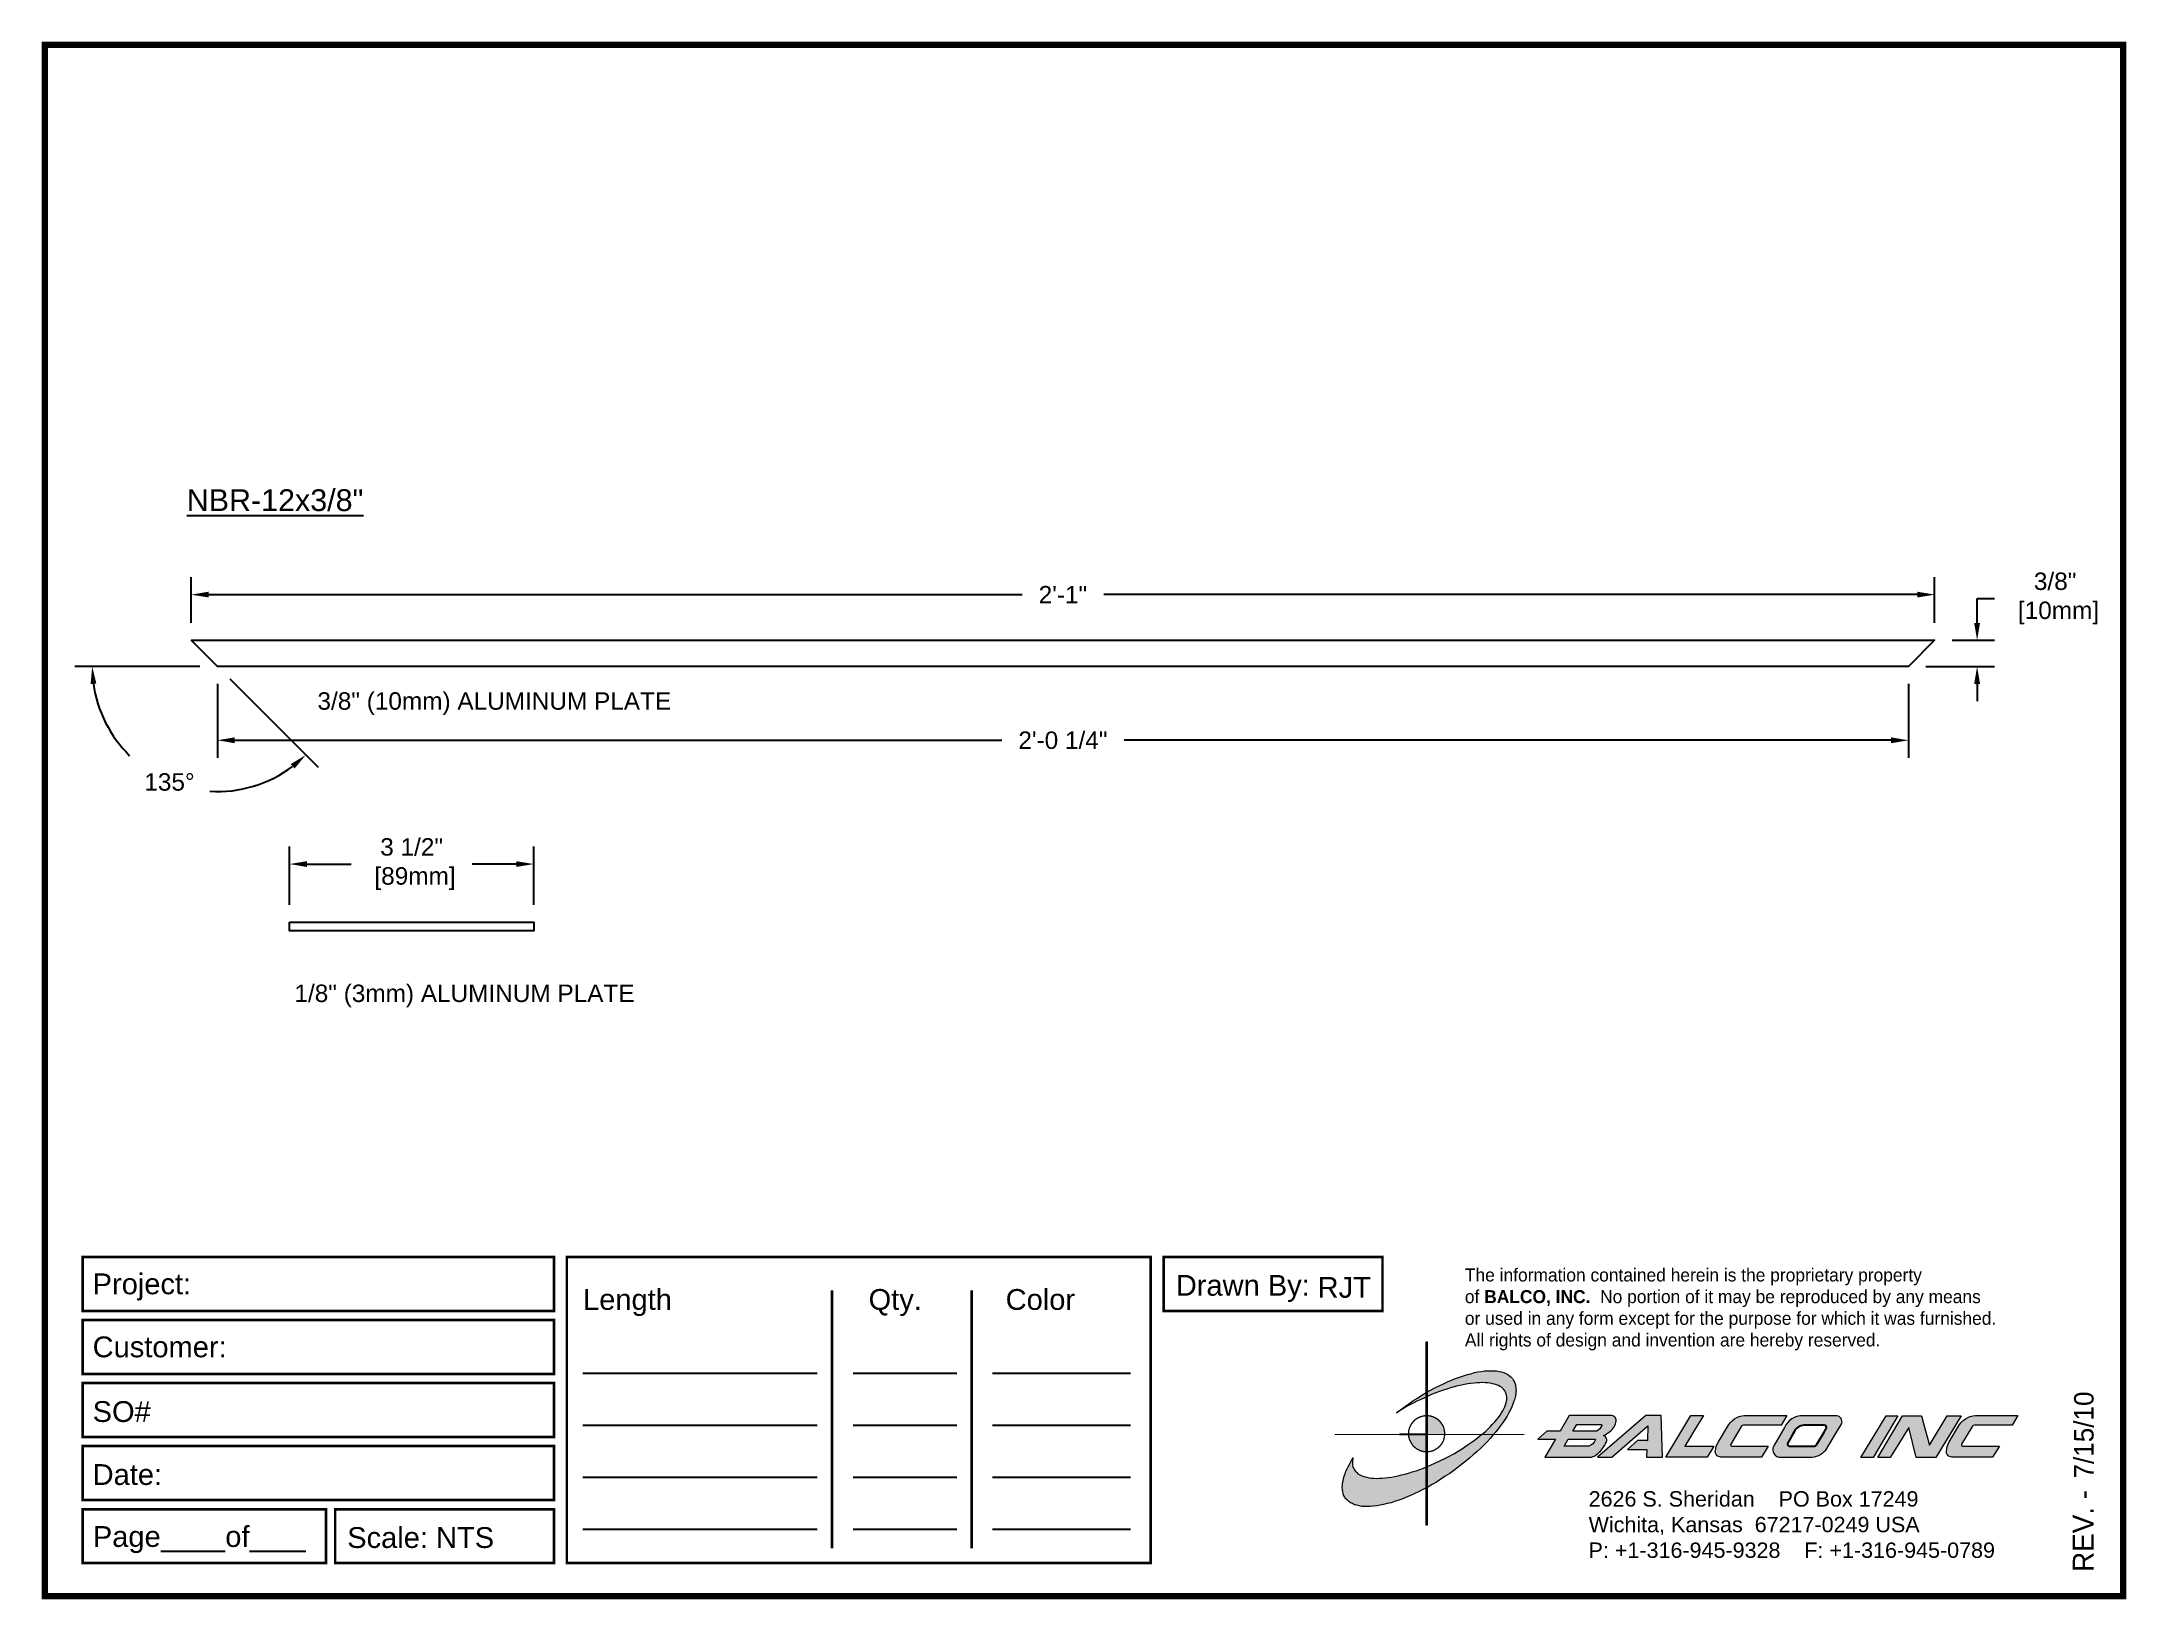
# Paper-space layout 'Breakout' of a CAD drawing. Header units: inches. Extents: x 0 to 10, y 0 to 7.5.
# The model-space entities are those that its viewports show. They can reach past a viewport. Long polylines and large blocks are cut down to what shows.
import ezdxf

# ---------------------------------------------------------------- set-up
doc = ezdxf.new("R2010")
doc.units = ezdxf.units.IN
doc.header["$MEASUREMENT"] = 0
for name, color, linetype in [('Border', 7, 'Continuous'), ('Dimensions', 3, 'Continuous'), ('TEXT', 2, 'Continuous')]:
    doc.layers.add(name, color=color, linetype=linetype)
doc.styles.add('ARIAL', font='arial.ttf')
doc.styles.add('Copyright', font='ERASDEMI.TTF')
doc.dimstyles.new('Arial', dxfattribs={"dimtxt": 0.25, "dimasz": 0.25, "dimexe": 0.25, "dimexo": 0.25, "dimgap": 0.25, "dimtad": 0, "dimtih": 1, "dimtoh": 1, "dimdec": 4, "dimzin": 3, "dimdsep": 46, "dimlunit": 4, "dimtxsty": 'ARIAL', "dimcen": 0.25, "dimadec": 0, "dimazin": 0, "dimtfac": 1, "dimtdec": 4, "dimtofl": 0, "dimtmove": 0, "dimatfit": 3, "dimfxl": 0, "dimfrac": 2, "dimtolj": 1, "dimtzin": 0, "dimarcsym": 0})

# ---------------------------------------------------------------- blocks, each defined once
blk = doc.blocks.new('ACADlogo')
h = blk.add_hatch(color=256)
h.paths.add_polyline_path([(-3.346, 1.223), (-3.351, 1.223), (-3.351, 0.979), (-3.346, 0.982)])
h.paths.add_polyline_path([(-3.346, 0.961), (-3.351, 0.959), (-3.351, 0.868), (-3.346, 0.868)])
h.paths.add_polyline_path([(-3.346, 0.777), (-3.351, 0.777), (-3.351, 0.699), (-3.351, 0.695), (-3.35, 0.695), (-3.346, 0.695)])
h.paths.add_polyline_path([(-3.346, 0.864), (-3.346, 0.868), (-3.35, 0.868), (-3.351, 0.868), (-3.351, 0.777), (-3.346, 0.777), (-3.346, 0.778), (-3.348, 0.778)])
h.paths.add_polyline_path([(-3.346, 0.524), (-3.351, 0.521), (-3.351, 0.342), (-3.346, 0.342)])
h.paths.add_polyline_path([(-3.346, 0.695), (-3.351, 0.695), (-3.351, 0.621), (-3.346, 0.623)])
h.paths.add_polyline_path([(-3.346, 0.623), (-3.351, 0.621), (-3.351, 0.521), (-3.346, 0.524)])
h.paths.add_polyline_path([(-3.346, 0.982), (-3.351, 0.979), (-3.351, 0.959), (-3.346, 0.961)])
h = blk.add_hatch(color=175)
h.paths.add_polyline_path([(-3.518, 0.573), (-3.534, 0.571), (-3.548, 0.569), (-3.562, 0.567), (-3.576, 0.567), (-3.589, 0.566), (-3.602, 0.567), (-3.614, 0.568), (-3.625, 0.569), (-3.636, 0.572), (-3.646, 0.574), (-3.656, 0.577), (-3.664, 0.581), (-3.673, 0.585), (-3.679, 0.589), (-3.685, 0.595), (-3.688, 0.598), (-3.691, 0.6), (-3.695, 0.607), (-3.699, 0.614), (-3.703, 0.621), (-3.704, 0.626), (-3.705, 0.631), (-3.706, 0.637), (-3.706, 0.642), (-3.705, 0.648), (-3.705, 0.653), (-3.703, 0.659), (-3.702, 0.665), (-3.71, 0.652), (-3.717, 0.639), (-3.725, 0.626), (-3.731, 0.613), (-3.737, 0.601), (-3.741, 0.589), (-3.746, 0.577), (-3.749, 0.566), (-3.751, 0.555), (-3.753, 0.544), (-3.754, 0.538), (-3.754, 0.533), (-3.755, 0.523), (-3.754, 0.513), (-3.753, 0.508), (-3.752, 0.503), (-3.75, 0.494), (-3.748, 0.486), (-3.743, 0.477), (-3.74, 0.473), (-3.738, 0.469), (-3.734, 0.465), (-3.73, 0.461), (-3.723, 0.455), (-3.715, 0.449), (-3.706, 0.445), (-3.695, 0.44), (-3.685, 0.437), (-3.674, 0.434), (-3.661, 0.432), (-3.648, 0.431), (-3.634, 0.431), (-3.62, 0.431), (-3.604, 0.433), (-3.588, 0.435), (-3.572, 0.438), (-3.556, 0.441), (-3.538, 0.445), (-3.52, 0.449), (-3.503, 0.456), (-3.483, 0.461), (-3.464, 0.469), (-3.445, 0.477), (-3.426, 0.485), (-3.406, 0.494), (-3.385, 0.503), (-3.364, 0.514), (-3.351, 0.521), (-3.351, 0.621), (-3.364, 0.616), (-3.382, 0.609), (-3.4, 0.603), (-3.418, 0.598), (-3.436, 0.592), (-3.453, 0.587), (-3.47, 0.583), (-3.486, 0.579), (-3.503, 0.576)])
h.paths.add_polyline_path([(-3.215, 0.687), (-3.251, 0.667), (-3.289, 0.649), (-3.327, 0.631), (-3.345, 0.623), (-3.346, 0.623), (-3.346, 0.524), (-3.343, 0.525), (-3.323, 0.537), (-3.302, 0.549), (-3.28, 0.563), (-3.259, 0.577), (-3.238, 0.59), (-3.218, 0.605), (-3.198, 0.62), (-3.179, 0.635), (-3.16, 0.65), (-3.141, 0.665), (-3.123, 0.681), (-3.106, 0.696), (-3.089, 0.712), (-3.074, 0.727), (-3.058, 0.743), (-3.043, 0.759), (-3.03, 0.775), (-3.028, 0.777), (-3.085, 0.777), (-3.091, 0.772), (-3.105, 0.761), (-3.118, 0.75), (-3.134, 0.739), (-3.149, 0.729), (-3.165, 0.718), (-3.182, 0.707), (-3.198, 0.697)])
h.paths.add_polyline_path([(-2.921, 1.009), (-2.922, 1.015), (-2.924, 1.02), (-2.926, 1.029), (-2.931, 1.038), (-2.934, 1.043), (-2.936, 1.047), (-2.94, 1.05), (-2.943, 1.054), (-2.951, 1.06), (-2.959, 1.066), (-2.968, 1.071), (-2.978, 1.075), (-2.989, 1.079), (-3, 1.081), (-3.013, 1.083), (-3.026, 1.084), (-3.04, 1.084), (-3.054, 1.084), (-3.07, 1.083), (-3.085, 1.081), (-3.102, 1.079), (-3.118, 1.075), (-3.136, 1.07), (-3.153, 1.066), (-3.171, 1.06), (-3.191, 1.054), (-3.21, 1.047), (-3.229, 1.039), (-3.248, 1.031), (-3.268, 1.022), (-3.289, 1.012), (-3.31, 1.002), (-3.33, 0.991), (-3.346, 0.982), (-3.346, 0.961), (-3.342, 0.962), (-3.323, 0.971), (-3.305, 0.978), (-3.287, 0.984), (-3.268, 0.991), (-3.251, 0.996), (-3.234, 1.002), (-3.216, 1.007), (-3.199, 1.011), (-3.182, 1.015), (-3.167, 1.018), (-3.15, 1.021), (-3.136, 1.023), (-3.121, 1.025), (-3.107, 1.026), (-3.093, 1.026), (-3.079, 1.027), (-3.067, 1.026), (-3.054, 1.026), (-3.043, 1.025), (-3.032, 1.022), (-3.022, 1.02), (-3.013, 1.016), (-3.004, 1.013), (-2.997, 1.009), (-2.989, 1.005), (-2.983, 0.999), (-2.98, 0.996), (-2.978, 0.994), (-2.973, 0.987), (-2.969, 0.981), (-2.967, 0.973), (-2.965, 0.965), (-2.964, 0.957), (-2.964, 0.949), (-2.964, 0.944), (-2.965, 0.94), (-2.967, 0.93), (-2.969, 0.921), (-2.973, 0.911), (-2.978, 0.901), (-2.983, 0.891), (-2.989, 0.881), (-2.996, 0.871), (-3.004, 0.86), (-3.012, 0.849), (-3.021, 0.838), (-3.032, 0.827), (-3.042, 0.816), (-3.053, 0.805), (-3.065, 0.794), (-3.077, 0.783), (-3.085, 0.777), (-3.028, 0.777), (-3.016, 0.791), (-3.004, 0.806), (-2.992, 0.822), (-2.981, 0.837), (-2.971, 0.852), (-2.962, 0.866), (-2.954, 0.882), (-2.946, 0.896), (-2.939, 0.91), (-2.934, 0.924), (-2.929, 0.938), (-2.926, 0.944), (-2.925, 0.951), (-2.922, 0.963), (-2.92, 0.975), (-2.92, 0.982), (-2.919, 0.987), (-2.92, 0.999), (-2.92, 1.005)])
h.paths.add_polyline_path([(-3.372, 0.966), (-3.393, 0.953), (-3.415, 0.94), (-3.435, 0.925), (-3.455, 0.911), (-3.475, 0.897), (-3.494, 0.882), (-3.468, 0.898), (-3.439, 0.915), (-3.41, 0.93), (-3.396, 0.938), (-3.38, 0.945), (-3.351, 0.959), (-3.351, 0.979)])
h = blk.add_hatch(color=256)
h.paths.add_polyline_path([(-3.268, 0.814), (-3.27, 0.819), (-3.273, 0.824), (-3.276, 0.828), (-3.279, 0.833), (-3.282, 0.837), (-3.286, 0.841), (-3.29, 0.845), (-3.294, 0.849), (-3.298, 0.852), (-3.303, 0.855), (-3.308, 0.858), (-3.313, 0.86), (-3.318, 0.863), (-3.323, 0.864), (-3.328, 0.866), (-3.334, 0.867), (-3.339, 0.868), (-3.345, 0.868), (-3.346, 0.868), (-3.346, 0.777), (-3.335, 0.777), (-3.262, 0.777), (-3.262, 0.781), (-3.262, 0.787), (-3.263, 0.792), (-3.264, 0.798), (-3.265, 0.803), (-3.266, 0.808)])
h.paths.add_polyline_path([(-3.351, 0.777), (-3.436, 0.777), (-3.435, 0.773), (-3.435, 0.768), (-3.434, 0.762), (-3.432, 0.757), (-3.431, 0.752), (-3.428, 0.747), (-3.426, 0.742), (-3.423, 0.737), (-3.42, 0.732), (-3.417, 0.728), (-3.414, 0.723), (-3.41, 0.719), (-3.406, 0.716), (-3.401, 0.712), (-3.397, 0.709), (-3.392, 0.706), (-3.387, 0.704), (-3.382, 0.701), (-3.377, 0.699), (-3.372, 0.698), (-3.367, 0.696), (-3.361, 0.695), (-3.356, 0.695), (-3.351, 0.695)])
h.paths.add_polyline_path([(-3.346, 0.868), (-3.35, 0.868), (-3.351, 0.868), (-3.351, 0.777), (-3.346, 0.777)])
h = blk.add_hatch(color=256)
h.paths.add_polyline_path([(-2.438, 0.844, 0.412988), (-2.461, 0.869), (-2.663, 0.869), (-2.707, 0.794), (-2.771, 0.794), (-2.815, 0.755), (-2.73, 0.755), (-2.781, 0.668), (-2.563, 0.668, 0.107996), (-2.538, 0.677, 0.108939), (-2.494, 0.724, 0.080345), (-2.483, 0.745, 0.419497), (-2.499, 0.773, 0.149928), (-2.447, 0.815, 0.134283)])
h.paths.add_polyline_path([(-2.507, 0.821, -0.209012), (-2.532, 0.794), (-2.538, 0.794), (-2.646, 0.794), (-2.627, 0.825), (-2.51, 0.825, -0.56619)], flags=16)
h.paths.add_polyline_path([(-2.538, 0.75, -0.241309), (-2.569, 0.722), (-2.688, 0.722), (-2.669, 0.755), (-2.541, 0.755, -0.56619)], flags=16)
for points in [[(-2.285, 0.819), (-2.287, 0.748), (-2.335, 0.748), (-2.383, 0.705), (-2.29, 0.705), (-2.292, 0.668), (-2.215, 0.668), (-2.221, 0.869), (-2.295, 0.869), (-2.527, 0.668), (-2.458, 0.668)], [(-2.018, 0.869), (-2.079, 0.869), (-2.198, 0.668), (-2, 0.668), (-1.968, 0.722), (-2.107, 0.722), (-2.085, 0.759), (-2.064, 0.794)], [(-1.617, 0.869), (-1.807, 0.869, 0.270182), (-1.896, 0.825), (-1.946, 0.742, 0.109019), (-1.961, 0.695, 0.340665), (-1.945, 0.672, 0.129907), (-1.923, 0.668), (-1.738, 0.668), (-1.706, 0.722), (-1.878, 0.722), (-1.882, 0.722, -0.601242), (-1.887, 0.731), (-1.838, 0.813, -0.253048), (-1.821, 0.823), (-1.645, 0.823)], [(-1.083, 0.867), (-1.14, 0.867), (-1.261, 0.667), (-1.26, 0.667), (-1.202, 0.667)], [(-0.96, 0.83), (-0.969, 0.867), (-1.061, 0.867), (-1.179, 0.667), (-1.12, 0.667), (-1.031, 0.812), (-0.995, 0.667), (-0.9, 0.667), (-0.778, 0.867), (-0.846, 0.867), (-0.931, 0.727), (-0.951, 0.795)], [(-0.507, 0.869), (-0.697, 0.869, 0.270182), (-0.786, 0.825), (-0.836, 0.742, 0.109019), (-0.85, 0.695, 0.340665), (-0.835, 0.672, 0.129907), (-0.812, 0.668), (-0.628, 0.668), (-0.595, 0.722), (-0.768, 0.722), (-0.772, 0.722, -0.601242), (-0.777, 0.731), (-0.728, 0.813, -0.253048), (-0.71, 0.823), (-0.534, 0.823)], [(-3.346, 0.623), (-3.351, 0.621), (-3.351, 0.521), (-3.346, 0.524)]]:
    blk.add_hatch(color=256).paths.add_polyline_path(points)
h = blk.add_hatch(color=256)
h.paths.add_polyline_path([(-1.377, 0.868), (-1.383, 0.868), (-1.383, 0.868), (-1.44, 0.868), (-1.492, 0.868), (-1.541, 0.868, 0.297712), (-1.628, 0.811), (-1.68, 0.723, 0.585116), (-1.646, 0.668), (-1.506, 0.668, 0.210586), (-1.429, 0.703), (-1.415, 0.726), (-1.389, 0.769), (-1.352, 0.831, 0.4352)])
h.paths.add_polyline_path([(-1.437, 0.823, -0.603783), (-1.428, 0.805), (-1.431, 0.801), (-1.434, 0.796), (-1.438, 0.789), (-1.474, 0.728, -0.229001), (-1.489, 0.722), (-1.494, 0.722), (-1.501, 0.722), (-1.597, 0.722), (-1.604, 0.722, -0.492401), (-1.613, 0.734), (-1.601, 0.757), (-1.591, 0.775), (-1.582, 0.791, -0.238368), (-1.535, 0.823)], flags=16)
for q in [(-3.48, 0.777), (-3.351, 0.642)]:
    blk.add_line((-3.351, 0.777), q)
at = {"color": 7, "lineweight": 0}
for points in [[(-3.351, 1.223), (-3.346, 1.223), (-3.346, 0.342), (-3.351, 0.342), (-3.351, 1.223)], [(-2.292, 0.668), (-2.215, 0.668), (-2.221, 0.869), (-2.295, 0.869), (-2.527, 0.668), (-2.458, 0.668), (-2.285, 0.819), (-2.287, 0.748), (-2.286, 0.748), (-2.335, 0.748), (-2.383, 0.705), (-2.29, 0.705), (-2.292, 0.668), (-2.292, 0.668)], [(-2.198, 0.668), (-2.079, 0.869), (-2.018, 0.869), (-2.064, 0.794), (-2.085, 0.759), (-2.107, 0.722), (-1.968, 0.722), (-2, 0.668), (-2.198, 0.668), (-2.198, 0.668)], [(-1.383, 0.868), (-1.383, 0.868)], [(-1.261, 0.667), (-1.14, 0.867), (-1.083, 0.867), (-1.202, 0.667), (-1.26, 0.667), (-1.261, 0.667), (-1.261, 0.667)], [(-0.9, 0.667), (-0.995, 0.667), (-1.031, 0.812), (-1.12, 0.667), (-1.179, 0.667), (-1.061, 0.867), (-0.969, 0.867), (-0.96, 0.83), (-0.951, 0.795), (-0.931, 0.727), (-0.846, 0.867), (-0.778, 0.867), (-0.9, 0.667), (-0.9, 0.667)]]:
    blk.add_lwpolyline(points, dxfattribs=at)
at = {"color": 175, "lineweight": 0}
blk.add_lwpolyline([(-2.926, 1.029), (-2.924, 1.02), (-2.922, 1.015), (-2.921, 1.009), (-2.92, 1.005), (-2.92, 0.999), (-2.919, 0.987), (-2.92, 0.982), (-2.92, 0.975), (-2.922, 0.963), (-2.925, 0.951), (-2.926, 0.944), (-2.929, 0.938), (-2.934, 0.924), (-2.939, 0.91), (-2.946, 0.896), (-2.954, 0.882), (-2.962, 0.866), (-2.971, 0.852), (-2.981, 0.837), (-2.992, 0.822), (-3.004, 0.806), (-3.016, 0.791), (-3.03, 0.775), (-3.043, 0.759), (-3.058, 0.743), (-3.074, 0.727), (-3.089, 0.712), (-3.106, 0.696), (-3.123, 0.681), (-3.141, 0.665), (-3.16, 0.65), (-3.179, 0.635), (-3.198, 0.62), (-3.218, 0.605), (-3.238, 0.59), (-3.259, 0.577), (-3.28, 0.563), (-3.302, 0.549), (-3.323, 0.537), (-3.343, 0.525), (-3.364, 0.514), (-3.385, 0.503), (-3.406, 0.494), (-3.426, 0.485), (-3.445, 0.477), (-3.464, 0.469), (-3.483, 0.461), (-3.503, 0.456), (-3.52, 0.449), (-3.538, 0.445), (-3.556, 0.441), (-3.572, 0.438), (-3.588, 0.435), (-3.604, 0.433), (-3.62, 0.431), (-3.634, 0.431), (-3.648, 0.431), (-3.661, 0.432), (-3.674, 0.434), (-3.685, 0.437), (-3.695, 0.44), (-3.706, 0.445), (-3.715, 0.449), (-3.723, 0.455), (-3.73, 0.461), (-3.734, 0.465), (-3.738, 0.469), (-3.74, 0.473), (-3.743, 0.477), (-3.748, 0.486), (-3.75, 0.494), (-3.752, 0.503), (-3.753, 0.508), (-3.754, 0.513), (-3.755, 0.523), (-3.754, 0.533), (-3.754, 0.538), (-3.753, 0.544), (-3.751, 0.555), (-3.749, 0.566), (-3.746, 0.577), (-3.741, 0.589), (-3.737, 0.601), (-3.731, 0.613), (-3.725, 0.626), (-3.717, 0.639), (-3.71, 0.652), (-3.702, 0.665), (-3.703, 0.659), (-3.705, 0.653), (-3.705, 0.648), (-3.706, 0.642), (-3.706, 0.637), (-3.705, 0.631), (-3.704, 0.626), (-3.703, 0.621), (-3.699, 0.614), (-3.695, 0.607), (-3.691, 0.6), (-3.688, 0.598), (-3.685, 0.595), (-3.679, 0.589), (-3.673, 0.585), (-3.664, 0.581), (-3.656, 0.577), (-3.646, 0.574), (-3.636, 0.572), (-3.625, 0.569), (-3.614, 0.568), (-3.602, 0.567), (-3.589, 0.566), (-3.576, 0.567), (-3.562, 0.567), (-3.548, 0.569), (-3.534, 0.571), (-3.518, 0.573), (-3.503, 0.576), (-3.486, 0.579), (-3.47, 0.583), (-3.453, 0.587), (-3.436, 0.592), (-3.418, 0.598), (-3.4, 0.603), (-3.382, 0.609), (-3.364, 0.616), (-3.345, 0.623), (-3.327, 0.631), (-3.289, 0.649), (-3.251, 0.667), (-3.215, 0.687), (-3.198, 0.697), (-3.182, 0.707), (-3.165, 0.718), (-3.149, 0.729), (-3.134, 0.739), (-3.118, 0.75), (-3.105, 0.761), (-3.091, 0.772), (-3.077, 0.783), (-3.065, 0.794), (-3.053, 0.805), (-3.042, 0.816), (-3.032, 0.827), (-3.021, 0.838), (-3.012, 0.849), (-3.004, 0.86), (-2.996, 0.871), (-2.989, 0.881), (-2.983, 0.891), (-2.978, 0.901), (-2.973, 0.911), (-2.969, 0.921), (-2.967, 0.93), (-2.965, 0.94), (-2.964, 0.944), (-2.964, 0.949), (-2.964, 0.957), (-2.965, 0.965), (-2.967, 0.973), (-2.969, 0.981), (-2.973, 0.987), (-2.978, 0.994), (-2.98, 0.996), (-2.983, 0.999), (-2.989, 1.005), (-2.997, 1.009), (-3.004, 1.013), (-3.013, 1.016), (-3.022, 1.02), (-3.032, 1.022), (-3.043, 1.025), (-3.054, 1.026), (-3.067, 1.026), (-3.079, 1.027), (-3.093, 1.026), (-3.107, 1.026), (-3.121, 1.025), (-3.136, 1.023), (-3.15, 1.021), (-3.167, 1.018), (-3.182, 1.015), (-3.199, 1.011), (-3.216, 1.007), (-3.234, 1.002), (-3.251, 0.996), (-3.268, 0.991), (-3.287, 0.984), (-3.305, 0.978), (-3.323, 0.971), (-3.342, 0.962), (-3.38, 0.945), (-3.396, 0.938), (-3.41, 0.93), (-3.439, 0.915), (-3.468, 0.898), (-3.494, 0.882), (-3.475, 0.897), (-3.455, 0.911), (-3.435, 0.925), (-3.415, 0.94), (-3.393, 0.953), (-3.372, 0.966), (-3.351, 0.979), (-3.33, 0.991), (-3.31, 1.002), (-3.289, 1.012), (-3.268, 1.022), (-3.248, 1.031), (-3.229, 1.039), (-3.21, 1.047), (-3.191, 1.054), (-3.171, 1.06), (-3.153, 1.066), (-3.136, 1.07), (-3.118, 1.075), (-3.102, 1.079), (-3.085, 1.081), (-3.07, 1.083), (-3.054, 1.084), (-3.04, 1.084), (-3.026, 1.084), (-3.013, 1.083), (-3, 1.081), (-2.989, 1.079), (-2.978, 1.075), (-2.968, 1.071), (-2.959, 1.066), (-2.951, 1.06), (-2.943, 1.054), (-2.94, 1.05), (-2.936, 1.047), (-2.934, 1.043), (-2.931, 1.038), (-2.926, 1.029), (-2.926, 1.029)], dxfattribs=at)
at = {"color": 7, "lineweight": 0, "const_width": 0.0064}
blk.add_lwpolyline([(-3.262, 0.781), (-3.262, 0.787), (-3.263, 0.792), (-3.264, 0.798), (-3.265, 0.803), (-3.266, 0.808), (-3.268, 0.814), (-3.27, 0.819), (-3.273, 0.824), (-3.276, 0.828), (-3.279, 0.833), (-3.282, 0.837), (-3.286, 0.841), (-3.29, 0.845), (-3.294, 0.849), (-3.298, 0.852), (-3.303, 0.855), (-3.308, 0.858), (-3.313, 0.86), (-3.318, 0.863), (-3.323, 0.864), (-3.328, 0.866), (-3.334, 0.867), (-3.339, 0.868), (-3.345, 0.868), (-3.35, 0.868), (-3.356, 0.868), (-3.361, 0.867), (-3.367, 0.866), (-3.372, 0.865), (-3.377, 0.863), (-3.382, 0.862), (-3.387, 0.859), (-3.392, 0.857), (-3.397, 0.854), (-3.401, 0.851), (-3.406, 0.847), (-3.41, 0.843), (-3.414, 0.839), (-3.417, 0.835), (-3.42, 0.831), (-3.423, 0.826), (-3.426, 0.821), (-3.428, 0.816), (-3.431, 0.811), (-3.432, 0.806), (-3.434, 0.801), (-3.435, 0.795), (-3.435, 0.79), (-3.436, 0.784), (-3.436, 0.779), (-3.435, 0.773), (-3.435, 0.768), (-3.434, 0.762), (-3.432, 0.757), (-3.431, 0.752), (-3.428, 0.747), (-3.426, 0.742), (-3.423, 0.737), (-3.42, 0.732), (-3.417, 0.728), (-3.414, 0.723), (-3.41, 0.719), (-3.406, 0.716), (-3.401, 0.712), (-3.397, 0.709), (-3.392, 0.706), (-3.387, 0.704), (-3.382, 0.701), (-3.377, 0.699), (-3.372, 0.698), (-3.367, 0.696), (-3.361, 0.695), (-3.356, 0.695), (-3.35, 0.695), (-3.345, 0.695), (-3.339, 0.695), (-3.334, 0.696), (-3.328, 0.697), (-3.323, 0.698), (-3.318, 0.7), (-3.313, 0.702), (-3.308, 0.705), (-3.303, 0.708), (-3.298, 0.711), (-3.294, 0.714), (-3.29, 0.718), (-3.286, 0.721), (-3.282, 0.726), (-3.279, 0.73), (-3.276, 0.734), (-3.273, 0.739), (-3.27, 0.744), (-3.268, 0.749), (-3.266, 0.754), (-3.265, 0.76), (-3.264, 0.765), (-3.263, 0.77), (-3.262, 0.776), (-3.262, 0.781)], dxfattribs=at)
at = {"color": 7, "lineweight": 0}
for points in [[(-2.447, 0.815, 0.130368), (-2.438, 0.843, 0.448367), (-2.463, 0.869), (-2.663, 0.869), (-2.707, 0.794), (-2.771, 0.794), (-2.815, 0.755), (-2.73, 0.755), (-2.781, 0.668), (-2.563, 0.668, 0.107996), (-2.538, 0.677, 0.108939), (-2.494, 0.724, 0.077395), (-2.484, 0.744, 0.430878), (-2.499, 0.773, 0.149928)], [(-2.507, 0.821, -0.209012), (-2.532, 0.794), (-2.538, 0.794), (-2.646, 0.794), (-2.627, 0.825), (-2.512, 0.825), (-2.509, 0.825, -0.531288)], [(-1.838, 0.813), (-1.887, 0.731, 0.587385), (-1.882, 0.722), (-1.878, 0.722), (-1.706, 0.722), (-1.738, 0.668), (-1.923, 0.668, -0.129907), (-1.945, 0.672, -0.349839), (-1.961, 0.696, -0.107341), (-1.946, 0.742), (-1.896, 0.825, -0.270182), (-1.807, 0.869), (-1.617, 0.869), (-1.645, 0.823), (-1.821, 0.823, 0.252436)], [(-1.68, 0.723, 0.585116), (-1.646, 0.668), (-1.506, 0.668, 0.210586), (-1.429, 0.703), (-1.415, 0.726), (-1.389, 0.769), (-1.352, 0.831, 0.4352), (-1.377, 0.868), (-1.383, 0.868), (-1.383, 0.868), (-1.44, 0.868), (-1.492, 0.868), (-1.541, 0.868, 0.297712), (-1.628, 0.811)], [(-0.728, 0.813), (-0.777, 0.731, 0.587385), (-0.772, 0.722), (-0.768, 0.722), (-0.595, 0.722), (-0.628, 0.668), (-0.812, 0.668, -0.129907), (-0.835, 0.672, -0.349839), (-0.85, 0.696, -0.107341), (-0.836, 0.742), (-0.786, 0.825, -0.270182), (-0.697, 0.869), (-0.507, 0.869), (-0.534, 0.823), (-0.71, 0.823, 0.252436)], [(-2.569, 0.722), (-2.688, 0.722), (-2.669, 0.755), (-2.543, 0.755), (-2.54, 0.755, -0.531288), (-2.538, 0.75, -0.241309)]]:
    blk.add_lwpolyline(points, format="xyb", close=True, dxfattribs=at)
blk.add_lwpolyline([(-1.437, 0.823), (-1.535, 0.823, 0.238368), (-1.582, 0.791), (-1.591, 0.775), (-1.601, 0.757), (-1.613, 0.734, 0.490298), (-1.604, 0.722), (-1.597, 0.722), (-1.501, 0.722), (-1.494, 0.722), (-1.489, 0.722, 0.229001), (-1.474, 0.728), (-1.438, 0.789), (-1.434, 0.796), (-1.431, 0.801), (-1.428, 0.805, 0.603783)], format="xyb", close=True)
blk.add_lwpolyline([(-2.879, 0.777, 0.00455, 0.00455, 0), (-3.791, 0.777, 0.00183, 0.00183, 0), (-3.791, 0.777, 0.00183, 0.00183, 0)], format="xyseb", dxfattribs=at)
blk = doc.blocks.new('Quantity Data')
at = {"layer": 'Border', "color": 253}
for p, q in [((2.755, 1.254), (3.881, 1.254)), ((4.054, 1.254), (4.553, 1.254)), ((4.725, 1.254), (5.389, 1.254)), ((2.755, 1.004), (3.881, 1.004)), ((4.054, 1.004), (4.553, 1.004)), ((4.725, 1.004), (5.389, 1.004)), ((2.755, 0.754), (3.881, 0.754)), ((4.054, 0.754), (4.553, 0.754)), ((4.725, 0.754), (5.389, 0.754)), ((2.755, 0.504), (3.881, 0.504)), ((4.054, 0.504), (4.553, 0.504)), ((4.725, 0.504), (5.389, 0.504))]:
    blk.add_line(p, q, dxfattribs=at)
at = {"layer": 'Border', "const_width": 0.0125}
blk.add_lwpolyline([(5.485, 0.341), (2.678, 0.341), (2.678, 1.813), (5.485, 1.813)], close=True, dxfattribs=at)
for points in [[(3.953, 1.653), (3.953, 0.412)], [(4.625, 1.653), (4.625, 0.412)]]:
    blk.add_lwpolyline(points, dxfattribs=at)
at = {"layer": 'Border', "style": 'ARIAL'}
for s, p in [('Length', (2.756, 1.559)), ('Qty.', (4.129, 1.559)), ('Color', (4.788, 1.559))]:
    blk.add_text(s, height=0.1, dxfattribs=at).set_placement(p)
blk = doc.blocks.new('Drawn By')
at = {"layer": 'Border', "const_width": 0.0125}
blk.add_lwpolyline([(5.38, 1.813), (6.432, 1.813), (6.432, 1.554), (5.38, 1.554)], close=True, dxfattribs=at)
at = {"layer": 'Border', "style": 'ARIAL'}
blk.add_text('Drawn By: ', height=0.1, dxfattribs=at).set_placement((5.438, 1.627))
blk.add_attdef('XXX', (6.12, 1.617), '', height=0.1, dxfattribs=at)
blk = doc.blocks.new('Project Info')
at = {"layer": 'Border', "const_width": 0.0125}
for points in [[(0.182, 1.813), (2.448, 1.813), (2.448, 1.554), (0.182, 1.554)], [(0.182, 1.51), (2.448, 1.51), (2.448, 1.251), (0.182, 1.251)], [(0.182, 1.207), (2.448, 1.207), (2.448, 0.947), (0.182, 0.947)], [(0.182, 0.904), (2.448, 0.904), (2.448, 0.644), (0.182, 0.644)], [(0.182, 0.6), (1.352, 0.6), (1.352, 0.341), (0.182, 0.341)], [(1.396, 0.6), (2.448, 0.6), (2.448, 0.341), (1.396, 0.341)]]:
    blk.add_lwpolyline(points, close=True, dxfattribs=at)
at = {"layer": 'Border', "style": 'ARIAL'}
for s, p in [('Project:', (0.23, 1.634)), ('Customer:', (0.23, 1.331)), ('SO#', (0.23, 1.02)), ('Date:', (0.23, 0.717)), ('Page%%u        %%uof%%u       ', (0.231, 0.419)), ('Scale: NTS', (1.454, 0.414))]:
    blk.add_text(s, height=0.1, dxfattribs=at).set_placement(p)
blk = doc.blocks.new('REV')
at = {"style": 'Copyright'}
blk.add_text('REV. -', height=0.1, rotation=90, dxfattribs=at).set_placement((-0.142, 0.117))
at = {"style": 'Copyright', "flags": 4}
blk.add_attdef('REVISIONDATE', (-0.142, 0.566), '', height=0.0938, rotation=90, dxfattribs=at)
blk = doc.blocks.new('*D23')
at = {"layer": 'Defpoints', "color": 0}
for p in [(62.978, 9.773), (37.978, 9.118), (62.978, 9.118)]:
    blk.add_point(p, dxfattribs=at)
at = {"layer": 'Dimensions', "color": 0, "lineweight": -2}
for p, q in [((37.978, 9.368), (37.978, 10.023)), ((62.978, 9.368), (62.978, 10.023)), ((38.228, 9.773), (49.894, 9.773)), ((62.728, 9.773), (51.063, 9.773))]:
    blk.add_line(p, q, dxfattribs=at)
at = {"layer": 'Dimensions', "color": 0}
for points in [[(38.228, 9.815), (38.228, 9.732), (37.978, 9.773)], [(62.728, 9.815), (62.728, 9.732), (62.978, 9.773)]]:
    blk.add_solid(points, dxfattribs=at)
at = {"layer": 'Dimensions', "color": 0, "insert": (50.478, 9.773), "char_height": 0.25, "attachment_point": 5, "style": 'ARIAL'}
blk.add_mtext('\\A1;2\'-1"', dxfattribs=at)
blk = doc.blocks.new('*D24')
at = {"layer": 'Defpoints', "color": 0}
for p in [(38.353, 8.743), (62.603, 8.743), (62.603, 7.684)]:
    blk.add_point(p, dxfattribs=at)
at = {"layer": 'Dimensions', "color": 0, "lineweight": -2}
for p, q in [((38.353, 8.493), (38.353, 7.434)), ((62.603, 8.493), (62.603, 7.434)), ((38.603, 7.684), (49.603, 7.684)), ((62.353, 7.684), (51.354, 7.684))]:
    blk.add_line(p, q, dxfattribs=at)
at = {"layer": 'Dimensions', "color": 0}
for points in [[(38.603, 7.726), (38.603, 7.642), (38.353, 7.684)], [(62.353, 7.726), (62.353, 7.642), (62.603, 7.684)]]:
    blk.add_solid(points, dxfattribs=at)
at = {"layer": 'Dimensions', "color": 0, "insert": (50.478, 7.684), "char_height": 0.25, "attachment_point": 5, "style": 'ARIAL'}
blk.add_mtext('\\A1;2\'-0 1/4"', dxfattribs=at)
blk = doc.blocks.new('*D29')
at = {"layer": 'Defpoints', "color": 0}
for p in [(37.978, 9.118), (38.353, 8.743), (38.353, 8.743), (55.654, 8.743), (37.085, 7.474)]:
    blk.add_point(p, dxfattribs=at)
at = {"layer": 'Dimensions', "color": 0, "lineweight": -2}
for p, q in [((38.103, 8.743), (36.309, 8.743)), ((38.53, 8.566), (39.798, 7.297))]:
    blk.add_line(p, q, dxfattribs=at)
for start, end in [(187.9916, 225.5047), (266.6158, 307.0084)]:
    blk.add_arc((38.353, 8.743), 1.794, start, end, dxfattribs=at)
at = {"layer": 'Dimensions', "color": 0}
for points in [[(36.535, 8.49), (36.618, 8.496), (36.559, 8.743)], [(39.406, 7.342), (39.46, 7.279), (39.622, 7.474)]]:
    blk.add_solid(points, dxfattribs=at)
at = {"layer": 'Dimensions', "color": 0, "insert": (37.667, 7.085), "char_height": 0.25, "attachment_point": 5, "style": 'ARIAL'}
blk.add_mtext('\\A1;135°', dxfattribs=at)
blk = doc.blocks.new('*D30')
at = {"layer": 'Defpoints', "color": 0}
for p in [(42.889, 5.909), (39.389, 5.076), (42.889, 5.076)]:
    blk.add_point(p, dxfattribs=at)
at = {"layer": 'Dimensions', "color": 0, "lineweight": -2}
for p, q in [((39.389, 5.326), (39.389, 6.159)), ((42.889, 5.326), (42.889, 6.159)), ((39.639, 5.909), (40.27, 5.909)), ((42.639, 5.909), (42.009, 5.909))]:
    blk.add_line(p, q, dxfattribs=at)
at = {"layer": 'Dimensions', "color": 0}
for points in [[(39.639, 5.95), (39.639, 5.867), (39.389, 5.909)], [(42.639, 5.95), (42.639, 5.867), (42.889, 5.909)]]:
    blk.add_solid(points, dxfattribs=at)
at = {"layer": 'Dimensions', "color": 0, "insert": (41.139, 5.909), "char_height": 0.25, "attachment_point": 5, "style": 'ARIAL'}
blk.add_mtext('\\A1;3 1/2"\\P [89mm]', dxfattribs=at)
blk = doc.blocks.new('*D31')
at = {"layer": 'Defpoints', "color": 0}
for p in [(62.978, 9.118), (62.603, 8.743), (63.587, 8.743)]:
    blk.add_point(p, dxfattribs=at)
at = {"layer": 'Dimensions', "color": 0, "lineweight": -2}
for p, q in [((63.587, 9.368), (63.587, 9.719)), ((63.587, 9.719), (63.837, 9.719)), ((63.228, 9.118), (63.837, 9.118)), ((62.853, 8.743), (63.837, 8.743)), ((63.587, 8.493), (63.587, 8.243))]:
    blk.add_line(p, q, dxfattribs=at)
at = {"layer": 'Dimensions', "color": 0}
for points in [[(63.545, 9.368), (63.629, 9.368), (63.587, 9.118)], [(63.545, 8.493), (63.629, 8.493), (63.587, 8.743)]]:
    blk.add_solid(points, dxfattribs=at)
at = {"layer": 'Dimensions', "color": 0, "insert": (64.706, 9.719), "char_height": 0.25, "attachment_point": 5, "style": 'ARIAL'}
blk.add_mtext('\\A1;3/8"\\P [10mm]', dxfattribs=at)

msp = doc.modelspace()

# ---------------------------------------------------------------- linework, layer by layer
for points in [[(37.97822, 9.1176), (62.97832, 9.1176), (62.60332, 8.7426), (38.35322, 8.7426)], [(39.38942, 5.07586), (42.88942, 5.07586), (42.88942, 4.95086), (39.38942, 4.95086)]]:
    msp.add_lwpolyline(points, close=True)

# ---------------------------------------------------------------- texts
at = {"layer": 'TEXT', "insert": (37.91431, 11.28441), "char_height": 0.25, "width": 5.4862005, "attachment_point": 1, "style": 'ARIAL'}
msp.add_mtext('{\\H1.25x;\\LNBR-12x3/8"}', dxfattribs=at)
at = {"layer": 'TEXT', "char_height": 0.25, "style": 'ARIAL'}
for s, insert, attachment_point in [('3/8" (10mm) ALUMINUM PLATE', (44.86061, 8.21), 6), ('\\A1;1/8" (3mm) ALUMINUM PLATE', (39.45824, 4.01784), 4)]:
    msp.add_mtext(s, dxfattribs=dict(at, insert=insert, attachment_point=attachment_point))

# ---------------------------------------------------------------- dimensions: what is measured, and where the dimension line sits
at = {"layer": 'Dimensions'}
for base, p1, p2, picture, middle in [((62.97832, 9.77349), (37.97822, 9.1176), (62.97832, 9.1176), '*D23', (50.47827, 9.77349)), ((62.60332, 7.68401), (38.35322, 8.7426), (62.60332, 8.7426), '*D24', (50.47827, 7.68401))]:
    dim = msp.add_linear_dim(base=base, p1=p1, p2=p2, dimstyle='Arial', override={"dimpost": '\\X'}, dxfattribs=at)
    dim.commit()
    dim.dimension.update_dxf_attribs({"geometry": picture, "text_midpoint": middle})
dim = msp.add_linear_dim(base=(63.58693, 8.7426), p1=(62.97832, 9.1176), p2=(62.60332, 8.7426), angle=90, dimstyle='Arial', override={"dimpost": '\\X'}, dxfattribs=at)
dim.commit()
dim.dimension.update_dxf_attribs({"geometry": '*D31', "text_midpoint": (64.70631, 9.71932), "dimtype": 160})
dim = msp.add_angular_dim_2l(base=(37.08479, 7.47417), line1=((55.65393, 8.7426), (38.35322, 8.7426)), line2=((38.35322, 8.7426), (37.97822, 9.1176)), dimstyle='Arial', override={"dimpost": '\\X'}, dxfattribs=at)
dim.commit()
dim.dimension.update_dxf_attribs({"geometry": '*D29', "text_midpoint": (37.66675, 7.08532)})
dim = msp.add_linear_dim(base=(42.88942, 5.90865), p1=(39.38942, 5.07586), p2=(42.88942, 5.07586), dimstyle='Arial', override={"dimpost": '\\X'}, dxfattribs=at)
dim.commit()
dim.dimension.update_dxf_attribs({"geometry": '*D30', "text_midpoint": (41.13942, 5.90865), "dimtype": 160})

psp = doc.layouts.new('Breakout')

# ---------------------------------------------------------------- linework, layer by layer
at = {"layer": 'Border', "const_width": 0.03}
psp.add_lwpolyline([(0.015, 7.476), (10.008, 7.476), (10.008, 0.015), (0.015, 0.015)], close=True, dxfattribs=at)

# ---------------------------------------------------------------- block references
for name, p in [('Project Info', (0.015, -0.167)), ('Quantity Data', (-0.153, -0.167))]:
    psp.add_blockref(name, p)
psp.add_blockref('Drawn By', (0.015, -0.167)).add_auto_attribs({'XXX': 'RJT'})
at = {"layer": 'Border'}
psp.add_blockref('ACADlogo', (10.008, 0.015), dxfattribs=at)
at = {"layer": 'TEXT'}
psp.add_blockref('REV', (10.008, 0.015), dxfattribs=at).add_auto_attribs({'REVISIONDATE': '7/15/10'})

# ---------------------------------------------------------------- texts
at = {"insert": (6.843, 1.591), "char_height": 0.0625, "width": 50.295, "attachment_point": 1, "style": 'Copyright'}
psp.add_mtext('The information contained herein is the proprietary property\\Pof {\\fEras Bold ITC|b0|i0|c0|p34;BALCO, INC.}  No portion of it may be reproduced by any means\\Por used in any form except for the purpose for which it was furnished.\\PAll rights of design and invention are hereby reserved.', dxfattribs=at)
at = {"layer": 'Border', "insert": (7.438, 0.52), "char_height": 0.074, "width": 2.3438, "attachment_point": 1, "style": 'ARIAL'}
psp.add_mtext('2626 S. Sheridan    PO Box 17249\\PWichita, Kansas  67217-0249 USA \\PP: +1-316-945-9328    F: +1-316-945-0789', dxfattribs=at)

# ---------------------------------------------------------------- viewports
at = {"layer": 'Border'}
psp.add_viewport(center=(5.012, 3.745), size=(9.993, 7.46055), view_center_point=(50.78145, 6.53272), view_height=22.2495991, dxfattribs=at)

doc.saveas('drawing.dxf')
